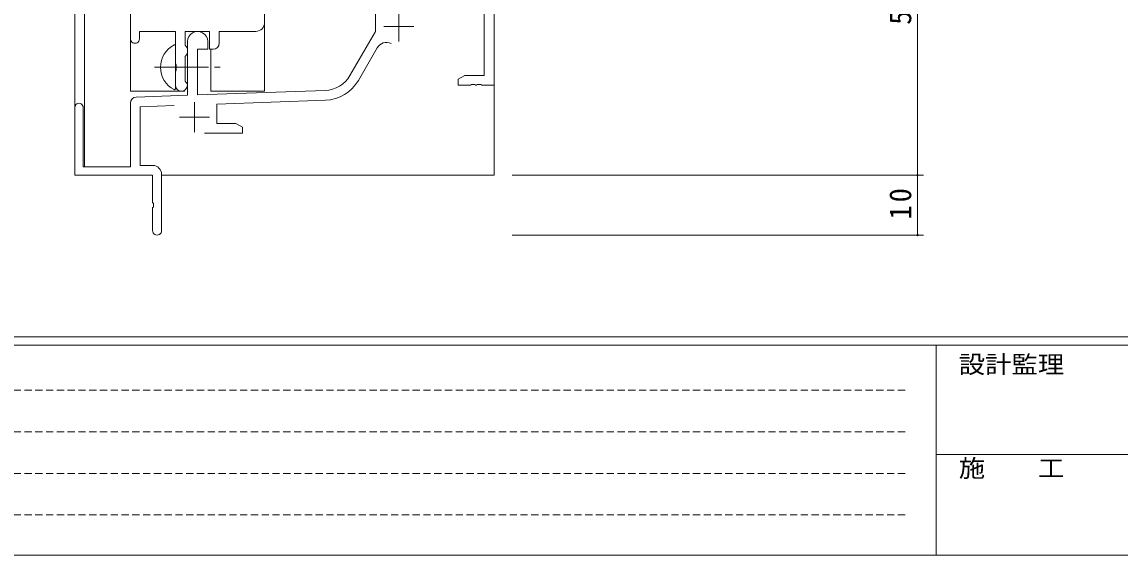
# Model space of a CAD drawing. Units: millimetres on the paper. Extents: x -420 to 373, y -297 to 267.
# Drawn here: x -312.7 to -129.4, y -297 to -208 of the extents above; entities that cross this region are included whole.
import ezdxf
from ezdxf.enums import TextEntityAlignment as Align

# ---------------------------------------------------------------- set-up
doc = ezdxf.new("R2010")
doc.units = ezdxf.units.MM
doc.linetypes.add('CHAIN2', pattern=[12, 9, -1, 1, -1])
doc.linetypes.add('DASHED1', pattern=[1.8, 1.2, -0.6])
for name, color, linetype, lineweight in [('0-1_YKK_ZWAK', 7, 'Continuous', 9), ('0-3_YKK_12', 2, 'Continuous', 9), ('0-4_YKK_D', 6, 'Continuous', 9), ('0-6_YKK_13', 4, 'Continuous', 9), ('0-7_YKK_11', 7, 'Continuous', 9)]:
    doc.layers.add(name, color=color, linetype=linetype, lineweight=lineweight)
doc.styles.add('ＭＳ ゴシック', font='')
doc.styles.get('ＭＳ ゴシック').set_extended_font_data('MS Gothic')

msp = doc.modelspace()

# ---------------------------------------------------------------- linework, layer by layer
at = {"layer": '0-1_YKK_ZWAK'}
for p, q in [((352.3, -260.6), (-417.7, -260.6)), ((314.5, -262), (-417.7, -262)), ((-160.1, -262), (-160.1, -297)), ((-160.1, -280.199), (-31.3, -280.199)), ((-417.7, -297), (314.5, -297))]:
    msp.add_line(p, q, dxfattribs=at)
at = {"layer": '0-1_YKK_ZWAK', "linetype": 'DASHED1'}
for p, q in [((-413.101, -269.512), (-164.909, -269.512)), ((-413.101, -276.441), (-164.909, -276.441)), ((-413.101, -283.37), (-164.909, -283.37)), ((-413.101, -290.298), (-164.909, -290.298))]:
    msp.add_line(p, q, dxfattribs=at)
at = {"layer": '0-3_YKK_12'}
for p, q in [((-272.206, -53.849), (-272.206, -219.599)), ((-294.606, -219.599), (-294.605, -144.899)), ((-303.905, -146.786), (-303.905, -222.299)), ((-302.275, -146.786), (-302.275, -232.199)), ((-233.905, -181.599), (-233.905, -233.599)), ((-281.205, -219.599), (-281.205, -212.582)), ((-294.606, -219.599), (-285.605, -219.599)), ((-285.605, -219.599), (-285.605, -219.464)), ((-281.205, -219.599), (-272.206, -219.599)), ((-289.405, -233.599), (-233.905, -233.599))]:
    msp.add_line(p, q, dxfattribs=at)
at = {"layer": '0-4_YKK_D'}
for p, q in [((-163.208, -178.599), (-163.208, -233.599)), ((-230.905, -233.599), (-162.208, -233.599)), ((-230.905, -233.599), (-162.208, -233.599)), ((-163.208, -233.599), (-163.208, -243.599)), ((-230.905, -243.599), (-162.208, -243.599))]:
    msp.add_line(p, q, dxfattribs=at)
for centre, start, end in [((-163.208, -233.599), 90, 270), ((-163.208, -233.599), 90, 270), ((-163.208, -233.599), 270, 90), ((-163.208, -233.599), 270, 90), ((-163.208, -243.599), 90, 270), ((-163.208, -243.599), 270, 90)]:
    msp.add_arc(centre, 0.106, start, end, dxfattribs=at)
at = {"layer": '0-6_YKK_13'}
msp.add_line((-287.106, -219.194), (-287.106, -212.003), dxfattribs=at)
at = {"layer": '0-6_YKK_13', "linetype": 'CHAIN2'}
msp.add_line((-290.606, -215.599), (-278.618, -215.599), dxfattribs=at)
at = {"layer": '0-6_YKK_13'}
for centre, radius, start, end in [((-285.406, -215.599), 4.2, 117.28096, 242.71902), ((-287.26, -212.003), 0.154, 0, 117.28096), ((-287.26, -219.194), 0.154, 242.71902, 0)]:
    msp.add_arc(centre, radius, start, end, dxfattribs=at)
at = {"layer": '0-7_YKK_11'}
for p, q in [((-249.805, -206.299), (-249.805, -211.299)), ((-252.305, -208.799), (-247.305, -208.799)), ((-256.548, -217.782), (-253.412, -212.35)), ((-283.905, -221.399), (-283.905, -226.399)), ((-286.405, -223.899), (-281.405, -223.899)), ((-289.405, -242.849), (-289.405, -233.469))]:
    msp.add_line(p, q, dxfattribs=at)
for points in [[(-294.606, -210.849), (-294.606, -144.599)], [(-246.407, -206.399), (-235.535, -206.399), (-235.535, -216.969), (-238.814, -216.969), (-239.905, -217.599), (-239.905, -218.599), (-237.864, -218.599), (-237.68, -218.479), (-237.131, -218.479), (-236.947, -218.599), (-236.864, -218.599), (-236.68, -218.479), (-236.131, -218.479), (-235.947, -218.599), (-233.905, -218.599), (-233.905, -178.599)], [(-272.206, -190.599), (-272.206, -208.099)], [(-265.705, -203.199), (-265.705, -197.799), (-253.705, -197.799), (-253.705, -209.599), (-257.96, -216.967)], [(-287.106, -218.599), (-287.106, -216.269), (-286.963, -216.078), (-286.963, -215.119), (-287.106, -214.928), (-287.106, -209.599), (-293.106, -209.599), (-293.106, -210.849)], [(-280.776, -212.599), (-281.406, -212.599), (-281.406, -209.599), (-285.476, -209.599), (-285.476, -211.916), (-285.328, -212.109), (-285.106, -212.399), (-285.106, -213.299), (-285.328, -213.588), (-285.476, -213.781), (-285.476, -217.916), (-285.328, -218.109), (-285.106, -218.399), (-285.106, -218.599)], [(-273.706, -209.599), (-279.776, -209.599), (-279.776, -211.599)], [(-285.105, -211.299), (-285.105, -220.267), (-293.64, -220.565)], [(-262.115, -219.464), (-283.405, -220.208), (-283.405, -212.599), (-281.705, -212.599), (-281.705, -211.299)], [(-294.605, -221.564), (-294.605, -232.199), (-302.505, -232.199), (-302.505, -222.299)], [(-282.255, -226.599), (-275.905, -226.599), (-275.905, -225.599), (-276.997, -224.969), (-280.205, -224.969), (-280.205, -221.727), (-262.058, -221.093)], [(-303.905, -222.299), (-303.905, -233.599), (-290.905, -233.599), (-290.905, -238.14), (-290.785, -238.324), (-290.785, -238.874), (-290.905, -239.057), (-290.905, -242.849)], [(-290.905, -231.969), (-292.975, -231.969), (-292.975, -222.173), (-287.338, -221.976)]]:
    msp.add_lwpolyline(points, dxfattribs=at)
for centre, radius, start, end in [((-273.706, -208.099), 1.5, 270, 359.99998), ((-283.405, -211.299), 1.7, 359.99998, 180), ((-293.856, -210.849), 0.75, 179.99998, 0), ((-280.776, -211.599), 1, 270, 359.99998), ((-251.853, -213.25), 1.8, 65.29866, 149.99998), ((-262.29, -214.467), 5, 271.99998, 329.99998), ((-262.29, -214.467), 6.63, 271.99998, 329.99998), ((-286.106, -218.599), 1, 180, 269.99998), ((-286.106, -218.599), 1, 270, 359.99998), ((-303.205, -222.299), 0.7, 359.99998, 180), ((-293.605, -221.564), 1, 91.99997, 179.99998), ((-290.905, -233.469), 1.5, 0, 89.99998), ((-290.155, -242.849), 0.75, 179.99998, 0)]:
    msp.add_arc(centre, radius, start, end, dxfattribs=at)

# ---------------------------------------------------------------- texts
at = {"layer": '0-1_YKK_ZWAK', "style": 'ＭＳ ゴシック', "width": 1.1}
for s, p in [('設計監理', (-156.331, -267.533)), ('施\u3000\u3000工', (-156.331, -284.854))]:
    msp.add_text(s, height=2.933, dxfattribs=at).set_placement(p, align=Align.BOTTOM_LEFT)
at = {"layer": '0-4_YKK_D', "color": 3, "char_height": 3.666, "attachment_point": 7, "rotation": 90, "style": 'ＭＳ ゴシック'}
for s, insert in [('\\T1.21;\\W0.95;55', (-164.208, -208.499)), ('\\T1.21;\\W0.95;10', (-164.208, -240.999))]:
    msp.add_mtext(s, dxfattribs=dict(at, insert=insert))

doc.saveas('drawing.dxf')
